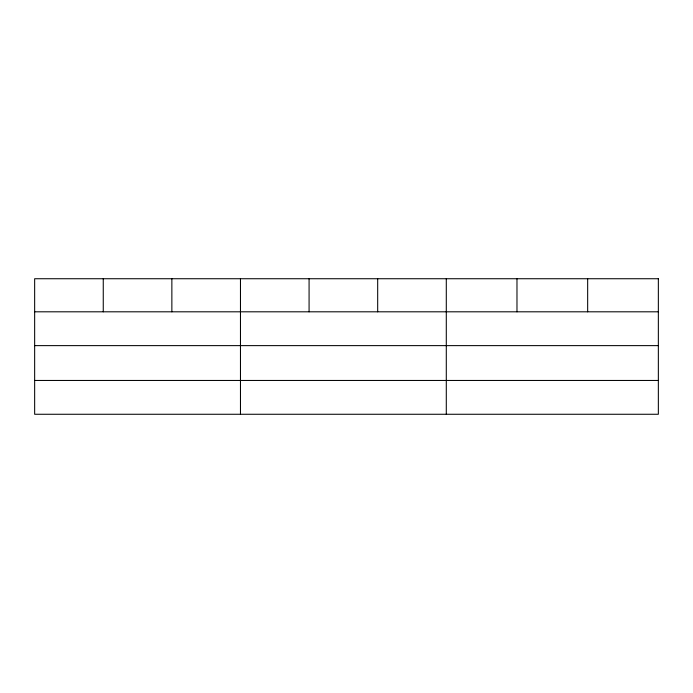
<?xml version="1.0" encoding="UTF-8"?>
<svg xmlns="http://www.w3.org/2000/svg" width="693" height="693" viewBox="0 0 693 693"><rect width="100%" height="100%" fill="white"/><g stroke="black" fill="none" stroke-linecap="round" stroke-linejoin="round"><path stroke-width="1.04" d="M34.65 311.807L658.35 311.807M34.65 345.625L658.35 345.625M34.65 380.457L658.35 380.457M587.664 278.733L587.664 311.807M516.978 278.733L516.978 311.807M446.292 278.733L446.292 414.267M377.685 278.733L377.685 311.807M309.078 278.733L309.078 311.807M240.471 278.733L240.471 414.267M171.864 278.733L171.864 311.807M103.257 278.733L103.257 311.807M658.35 278.733L34.65 278.733L34.65 414.267L658.35 414.267L658.35 278.733"/></g></svg>
